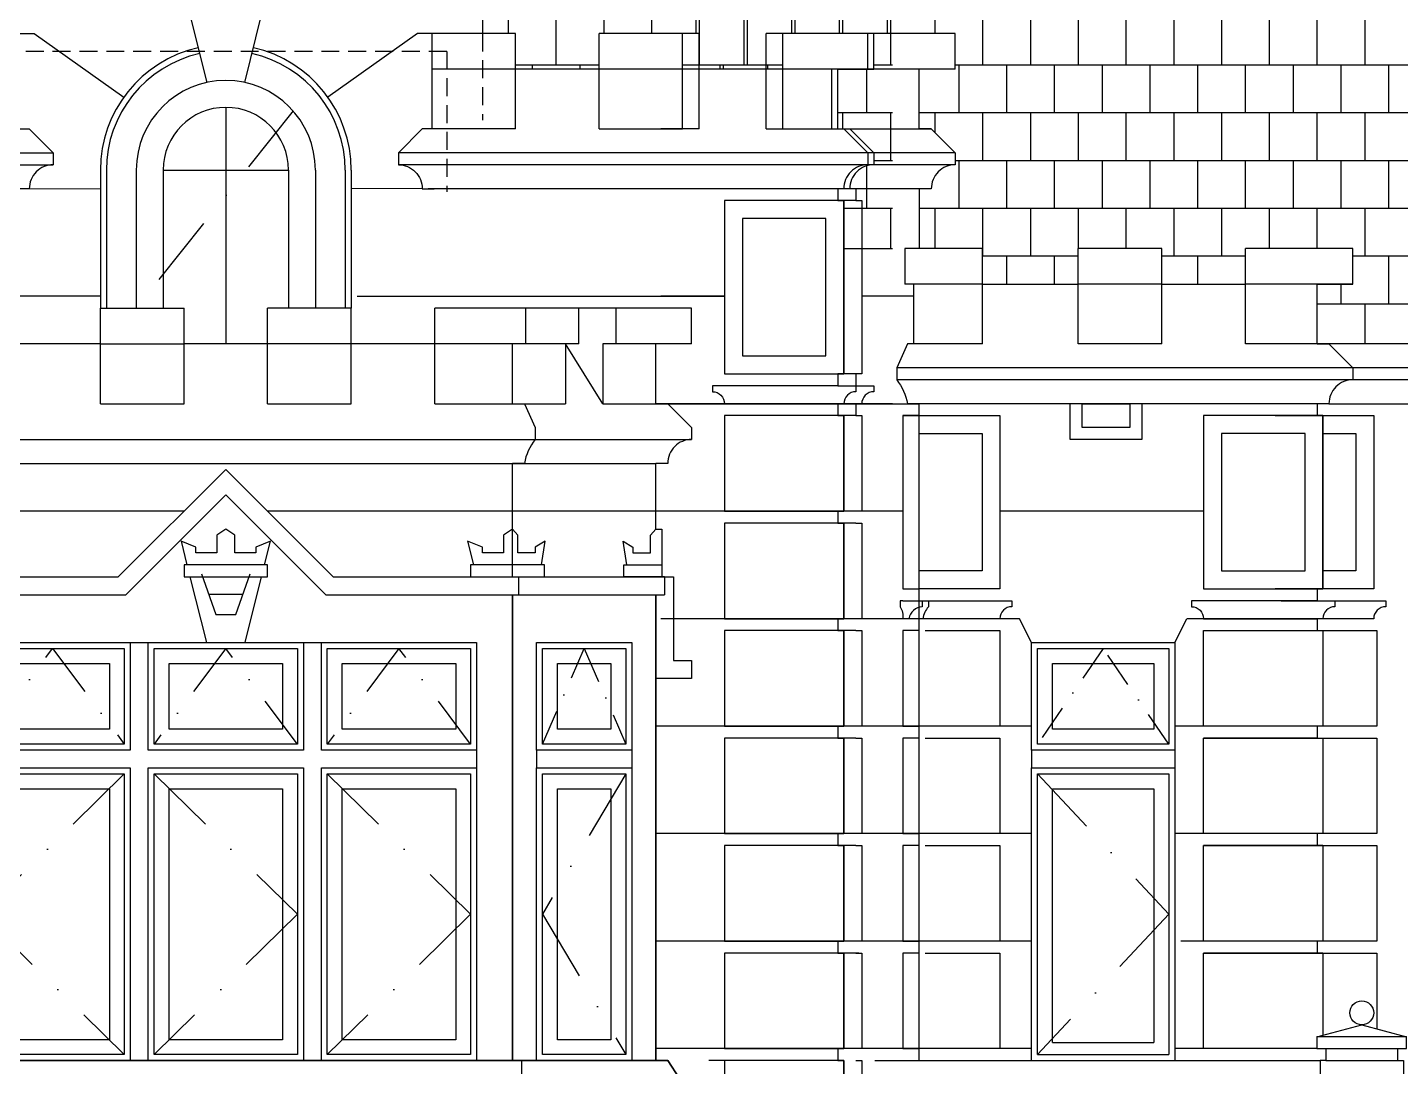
# Model space of a CAD drawing. Extents: x -1876 to 125, y 7132 to 7649.
# Drawn here: x -880.6 to -650.6, y 7299.9 to 7473.9 of the extents above; entities that cross this region are included whole.
import ezdxf

# ---------------------------------------------------------------- set-up
doc = ezdxf.new("R2010")
doc.units = 0
doc.header["$LTSCALE"] = 48
doc.header["$MEASUREMENT"] = 0
doc.linetypes.add('DASHDOT2', pattern=[0.5, 0.25, -0.125, 0, -0.125])
doc.linetypes.add('HIDDEN2', pattern=[0.1875, 0.125, -0.0625])
doc.layers.get('DEFPOINTS').update_dxf_attribs({"linetype": 'CONTINUOUS'})
for name, color, linetype in [('CO1', 1, 'CONTINUOUS'), ('CO2', 2, 'CONTINUOUS'), ('CO253', 253, 'CONTINUOUS'), ('CO4', 4, 'CONTINUOUS')]:
    doc.layers.add(name, color=color, linetype=linetype)

msp = doc.modelspace()

# ---------------------------------------------------------------- hatches: boundary and pattern name
at = {"layer": 'CO253'}
h = msp.add_hatch(dxfattribs=at)
h.set_pattern_fill('AR-B88', color=256, style=0)
h.set_pattern_definition([(0, (0, 1387.609), (0, 8), []), (90, (0, 1387.609), (-4, 8), [8, -8])])
h.paths.add_polyline_path([(-735.71, 7515.84), (-847.34, 7515.84), (-847.34, 7502.78), (-847.33, 7502.77, -0.766541), (-845.34, 7495.31), (-845.34, 7493.27), (-842.84, 7491.45), (-842.84, 7490.46), (-838.78, 7490.46), (-838.78, 7490.45), (-803.83, 7490.45), (-801.83, 7490.45), (-797.83, 7486.45), (-797.83, 7484.45, 0.414214), (-801.83, 7480.45), (-804.34, 7480.45), (-804.34, 7472.87), (-798.84, 7472.87), (-798.84, 7466.87), (-784.84, 7466.87), (-784.84, 7472.87), (-770.84, 7472.87), (-770.84, 7466.87), (-756.84, 7466.87), (-756.84, 7472.87), (-738.84, 7472.87), (-738.84, 7466.87), (-744.84, 7466.87), (-744.84, 7457.87), (-744.84, 7456.87), (-742.84, 7456.87), (-738.84, 7452.87), (-738.84, 7450.87, 0.414214), (-742.84, 7446.87), (-744.84, 7446.87), (-744.84, 7444.87), (-743.84, 7444.87), (-743.84, 7436.87), (-735.71, 7436.87)])
h.paths.add_polyline_path([(-847.34, 7515.84), (-902.53, 7515.84), (-887.63, 7502.44), (-868.99, 7502.44), (-862.99, 7508.44), (-860.99, 7508.44), (-851.34, 7498.79, -0.412172), (-847.35, 7502.77), (-847.34, 7502.78)])
h = msp.add_hatch(dxfattribs=at)
h.set_pattern_fill('AR-B88', color=256, style=0)
h.set_pattern_definition([(0, (-528.555, 1387.609), (0, 8), []), (90, (-528.5552, 1387.609), (-4, 8), [8, -8])])
h.paths.add_polyline_path([(-521.1, 7476.9), (-521.1, 7482.9), (-519.6, 7482.9), (-519.6, 7483.9), (-517.1, 7485.72), (-517.1, 7487.75, -3.732051), (-513.1, 7487.75), (-513.1, 7485.72), (-510.6, 7483.9), (-510.6, 7482.9), (-509.1, 7482.9), (-509.1, 7476.9), (-453.08, 7420.87), (-361.1, 7420.87), (-361.1, 7421.87), (-358.6, 7423.69), (-358.6, 7425.72, -3.732051), (-354.6, 7425.72), (-354.6, 7423.69), (-352.1, 7421.87), (-352.1, 7420.87), (-347.07, 7420.87), (-269.6, 7498.34), (-269.6, 7504.34), (-281.1, 7515.84), (-351.86, 7515.84), (-351.86, 7488.79, -0.414214), (-363.86, 7476.79), (-365.6, 7476.79), (-365.6, 7446.34), (-393.6, 7446.34), (-393.6, 7476.79), (-394.18, 7476.79, -0.414214), (-406.18, 7488.79), (-406.18, 7515.84), (-774.5, 7515.84), (-774.5, 7472.87), (-768.08, 7472.87), (-768.08, 7466.87), (-754.08, 7466.87), (-754.08, 7472.87), (-725.21, 7472.87), (-725.21, 7466.87), (-731.2, 7466.87), (-731.2, 7456.87), (-729.2, 7456.87), (-725.2, 7452.87), (-725.2, 7452.87), (-725.2, 7450.87, 0.414214), (-729.2, 7446.87), (-731.2, 7446.87), (-731.2, 7436.87), (-720.6, 7436.87), (-720.6, 7430.87), (-704.6, 7430.87), (-704.6, 7436.87), (-690.6, 7436.87), (-690.6, 7430.87), (-676.6, 7430.87), (-676.6, 7436.87), (-658.6, 7436.87), (-658.6, 7430.87), (-664.6, 7430.87), (-664.6, 7421.87), (-664.6, 7420.87), (-577.13, 7420.87)])
h.paths.add_polyline_path([(-613.16, 7475.86), (-596.57, 7492.44), (-579.99, 7475.86)], flags=16)
h.paths.add_polyline_path([(-450.22, 7475.86), (-433.63, 7492.44), (-417.05, 7475.86)], flags=16)
h.paths.add_polyline_path([(-393.6, 7515.84), (-406.18, 7515.84), (-406.18, 7488.79, 0.414214), (-394.18, 7476.79), (-393.6, 7476.79)], flags=17)
h.paths.add_polyline_path([(-351.86, 7515.84), (-365.6, 7515.84), (-365.6, 7476.79), (-363.86, 7476.79, 0.414214), (-351.86, 7488.79)], flags=16)

# ---------------------------------------------------------------- linework, layer by layer
at = {"layer": 'CO1'}
for p, q in [((-881.84, 7472.87), (-879.42, 7472.87)), ((-879.42, 7472.87), (-864.44, 7462.19)), ((-815.26, 7472.87), (-830.24, 7462.19)), ((-813.84, 7472.87), (-815.26, 7472.87)), ((-812.84, 7472.87), (-815.26, 7472.87)), ((-812.84, 7466.87), (-812.84, 7456.87)), ((-847.34, 7460.49), (-847.34, 7420.87)), ((-969.49, 7452.87), (-876.25, 7452.87)), ((-738.84, 7452.87), (-818.44, 7452.87)), ((-725.2, 7452.87), (-774.5, 7452.87)), ((-969.49, 7450.87), (-876.25, 7450.87)), ((-738.84, 7450.87), (-818.44, 7450.87)), ((-725.2, 7450.87), (-774.5, 7450.87)), ((-867.34, 7449.99), (-867.34, 7426.87)), ((-857.84, 7449.99), (-836.84, 7449.99)), ((-857.84, 7449.99), (-857.84, 7426.87)), ((-836.84, 7449.99), (-836.84, 7426.87)), ((-827.34, 7449.99), (-827.34, 7426.87)), ((-880.25, 7446.88), (-868.34, 7446.87)), ((-814.44, 7446.88), (-826.34, 7446.87)), ((-868.34, 7428.87), (-930.84, 7428.87)), ((-825.34, 7428.87), (-763.84, 7428.87)), ((-763.84, 7428.87), (-774.5, 7428.87)), ((-732.2, 7428.87), (-740.84, 7428.87)), ((-735.71, 7428.87), (-740.84, 7428.87)), ((-575.47, 7416.87), (-734.99, 7416.87)), ((-574.65, 7414.87), (-734.99, 7414.87)), ((-763.84, 7410.87), (-775.34, 7410.87)), ((-774.5, 7410.87), (-733.2, 7410.87)), ((-735.71, 7410.87), (-740.84, 7410.87)), ((-854.34, 7392.87), (-919.34, 7392.87)), ((-735.71, 7392.87), (-840.34, 7392.87)), ((-733.96, 7392.87), (-774.5, 7392.87)), ((-683.6, 7392.87), (-717.7, 7392.87)), ((-712.4, 7392.87), (-717.7, 7392.87)), ((-714.4, 7374.87), (-774.5, 7374.87)), ((-735.71, 7374.87), (-772.34, 7374.87)), ((-712.4, 7370.87), (-714.4, 7374.87)), ((-712.4, 7370.87), (-714.4, 7374.87)), ((-688.4, 7370.87), (-686.4, 7374.87)), ((-688.4, 7370.87), (-686.4, 7374.87)), ((-664.6, 7374.87), (-686.4, 7374.87)), ((-735.71, 7356.87), (-775.34, 7356.87)), ((-712.4, 7356.87), (-774.5, 7356.87)), ((-664.6, 7356.87), (-688.4, 7356.87)), ((-664.6, 7354.87), (-683.6, 7354.87)), ((-712.4, 7338.87), (-775.34, 7338.87)), ((-735.71, 7338.87), (-775.34, 7338.87)), ((-663.6, 7338.87), (-688.4, 7338.87)), ((-663.6, 7336.87), (-683.6, 7336.87)), ((-712.4, 7320.87), (-775.34, 7320.87)), ((-735.71, 7320.87), (-775.34, 7320.87)), ((-663.6, 7320.87), (-687.4, 7320.87)), ((-663.6, 7318.87), (-683.6, 7318.87)), ((-712.4, 7302.87), (-775.34, 7302.87)), ((-735.71, 7302.87), (-775.34, 7302.87)), ((-745.8, 7302.87), (-768.5, 7302.87)), ((-745.8, 7302.87), (-768.5, 7302.87)), ((-745.8, 7300.87), (-766.44, 7300.87)), ((-711.4, 7301.87), (-689.4, 7301.87)), ((-664.6, 7302.87), (-688.4, 7302.87))]:
    msp.add_line(p, q, dxfattribs=at)
for points in [[(-746.84, 7441.87), (-760.84, 7441.87), (-760.84, 7418.87), (-746.84, 7418.87)], [(-746.84, 7441.87), (-760.84, 7441.87), (-760.84, 7418.87), (-746.84, 7418.87)], [(-666.6, 7405.87), (-680.6, 7405.87), (-680.6, 7382.87), (-666.6, 7382.87)], [(-888.34, 7369.87), (-864.34, 7369.87), (-864.34, 7353.87), (-888.34, 7353.87)], [(-859.34, 7369.87), (-835.34, 7369.87), (-835.34, 7353.87), (-859.34, 7353.87)], [(-830.34, 7369.87), (-806.34, 7369.87), (-806.34, 7353.87), (-830.34, 7353.87)], [(-794.32, 7369.87), (-780.34, 7369.87), (-780.34, 7353.87), (-794.32, 7353.87)], [(-711.4, 7369.87), (-689.4, 7369.87), (-689.4, 7353.87), (-711.4, 7353.87)]]:
    msp.add_lwpolyline(points, close=True, dxfattribs=at)
for points in [[(-731.2, 7405.87), (-720.7, 7405.87), (-720.7, 7382.87), (-731.2, 7382.87)], [(-663.6, 7405.87), (-658.1, 7405.87), (-658.1, 7382.87), (-663.6, 7382.87)], [(-888.34, 7301.87), (-888.34, 7348.87), (-864.34, 7348.87), (-864.34, 7301.87)], [(-859.34, 7301.87), (-859.34, 7348.87), (-835.34, 7348.87), (-835.34, 7301.87)], [(-830.34, 7301.87), (-830.34, 7348.87), (-806.34, 7348.87), (-806.34, 7301.87)], [(-794.32, 7301.87), (-794.32, 7348.87), (-780.34, 7348.87), (-780.34, 7301.87)], [(-711.4, 7301.87), (-711.4, 7348.87), (-689.4, 7348.87), (-689.4, 7301.87)], [(-864.34, 7301.87), (-864.34, 7301.87), (-888.34, 7301.87)], [(-835.34, 7301.87), (-835.34, 7301.87), (-859.34, 7301.87)], [(-806.34, 7301.87), (-806.34, 7301.87), (-830.34, 7301.87)], [(-780.34, 7301.87), (-780.34, 7301.87), (-794.32, 7301.87)]]:
    msp.add_lwpolyline(points, dxfattribs=at)
for radius, start, end in [(20, 102.6465, 180), (20, 0, 77.3535), (10.5, 0, 180)]:
    msp.add_arc((-847.34, 7449.99), radius, start, end, dxfattribs=at)
at = {"layer": 'CO2'}
for p, q in [((-798.84, 7472.87), (-812.84, 7472.87)), ((-770.84, 7472.87), (-784.84, 7472.87)), ((-798.84, 7466.87), (-812.84, 7466.87)), ((-798.84, 7466.87), (-812.84, 7466.87)), ((-770.84, 7466.87), (-784.84, 7466.87)), ((-770.84, 7466.87), (-784.84, 7466.87)), ((-738.84, 7466.87), (-756.84, 7466.87)), ((-745.84, 7457.87), (-745.84, 7466.87)), ((-745.84, 7456.87), (-745.84, 7462.87)), ((-798.84, 7456.87), (-812.84, 7456.87)), ((-784.84, 7456.87), (-770.84, 7456.87)), ((-756.84, 7456.87), (-744.84, 7456.87)), ((-868.34, 7449.99), (-868.34, 7426.87)), ((-862.34, 7449.99), (-862.34, 7426.87)), ((-832.34, 7449.99), (-832.34, 7426.87)), ((-826.34, 7449.99), (-826.34, 7426.87)), ((-742.84, 7446.87), (-813.44, 7446.87)), ((-729.2, 7446.87), (-774.5, 7446.87)), ((-744.84, 7446.87), (-744.84, 7444.87)), ((-741.84, 7446.87), (-741.84, 7444.87)), ((-731.2, 7446.87), (-731.2, 7436.87)), ((-741.84, 7444.87), (-743.84, 7444.87)), ((-720.6, 7436.87), (-733.6, 7436.87)), ((-690.6, 7436.87), (-704.6, 7436.87)), ((-720.6, 7430.87), (-733.6, 7430.87)), ((-720.6, 7430.87), (-733.6, 7430.87)), ((-732.2, 7430.87), (-732.2, 7420.87)), ((-690.6, 7430.87), (-704.6, 7430.87)), ((-690.6, 7430.87), (-704.6, 7430.87)), ((-658.6, 7430.87), (-676.6, 7430.87)), ((-797.11, 7420.87), (-797.11, 7426.87)), ((-781.96, 7420.87), (-781.96, 7426.87)), ((-799.34, 7410.87), (-799.34, 7420.87)), ((-784.19, 7410.87), (-790.46, 7420.87)), ((-784.19, 7420.87), (-784.19, 7410.87)), ((-741.84, 7415.87), (-743.84, 7415.87)), ((-741.84, 7415.87), (-741.84, 7413.87)), ((-868.34, 7410.87), (-854.34, 7410.87)), ((-840.34, 7410.87), (-826.34, 7410.87)), ((-812.34, 7410.87), (-790.46, 7410.87)), ((-784.19, 7410.87), (-773.34, 7410.87)), ((-740.84, 7410.87), (-763.84, 7410.87)), ((-741.84, 7410.87), (-743.84, 7410.87)), ((-741.84, 7410.87), (-743.84, 7410.87)), ((-741.84, 7408.87), (-743.84, 7408.87)), ((-741.84, 7410.87), (-741.84, 7408.87)), ((-741.84, 7410.87), (-741.84, 7408.87)), ((-664.6, 7410.87), (-733.2, 7410.87)), ((-731.2, 7300.87), (-731.2, 7410.87)), ((-662.6, 7410.87), (-572.99, 7410.87)), ((-925.34, 7404.87), (-769.34, 7404.87)), ((-919.34, 7400.87), (-775.34, 7400.87)), ((-865.34, 7381.87), (-847.34, 7399.87)), ((-829.34, 7381.87), (-847.34, 7399.87)), ((-799.34, 7381.87), (-799.34, 7400.87)), ((-864.1, 7378.87), (-847.34, 7395.63)), ((-830.58, 7378.87), (-847.34, 7395.63)), ((-741.84, 7392.87), (-744.84, 7392.87)), ((-741.84, 7390.87), (-744.34, 7390.87)), ((-851.4, 7382.36), (-849.03, 7375.54)), ((-845.65, 7375.54), (-843.28, 7382.36)), ((-798.34, 7381.87), (-798.34, 7378.87)), ((-849.03, 7375.54), (-845.65, 7375.54)), ((-741.84, 7374.87), (-744.84, 7374.87)), ((-741.84, 7372.87), (-743.84, 7372.87)), ((-863.34, 7370.87), (-860.34, 7370.87)), ((-849.84, 7370.87), (-845.84, 7370.87)), ((-834.34, 7370.87), (-831.34, 7370.87)), ((-741.84, 7356.87), (-744.84, 7356.87)), ((-741.84, 7354.87), (-744.34, 7354.87)), ((-805.34, 7352.87), (-805.34, 7349.87)), ((-795.32, 7352.87), (-795.32, 7349.87)), ((-779.34, 7352.87), (-779.34, 7349.87)), ((-712.4, 7352.87), (-712.4, 7349.87)), ((-688.4, 7352.87), (-688.4, 7349.87)), ((-741.84, 7338.87), (-744.84, 7338.87)), ((-741.84, 7336.87), (-743.84, 7336.87)), ((-741.84, 7320.87), (-744.84, 7320.87)), ((-741.34, 7318.87), (-743.84, 7318.87)), ((-708.9, 7303.87), (-691.9, 7303.87)), ((-921.34, 7300.87), (-773.34, 7300.87)), ((-863.34, 7300.87), (-889.34, 7300.87)), ((-834.34, 7300.87), (-860.34, 7300.87)), ((-805.34, 7300.87), (-831.34, 7300.87)), ((-797.84, 7300.87), (-797.84, 7294.87)), ((-779.34, 7300.87), (-795.32, 7300.87)), ((-741.84, 7302.87), (-743.84, 7302.87)), ((-663.1, 7300.87), (-651.12, 7300.87))]:
    msp.add_line(p, q, dxfattribs=at)
for points in [[(-853.34, 7475.99), (-850.51, 7464.66)], [(-844.18, 7464.66), (-841.34, 7475.99)], [(-741.84, 7444.87), (-740.84, 7444.87), (-740.84, 7415.87), (-741.84, 7415.87)], [(-741.84, 7408.87), (-740.84, 7408.87), (-740.84, 7392.87), (-741.84, 7392.87)], [(-731.2, 7408.87), (-733.96, 7408.87), (-733.96, 7379.87), (-731.2, 7379.87)], [(-733.96, 7408.87), (-717.7, 7408.87), (-717.7, 7379.87), (-731.2, 7379.87)], [(-693.95, 7410.87), (-693.95, 7404.87), (-705.95, 7404.87), (-705.95, 7410.87)], [(-671.6, 7408.87), (-655.1, 7408.87), (-655.1, 7379.87), (-671.6, 7379.87)], [(-741.84, 7390.87), (-740.84, 7390.87), (-740.84, 7374.87), (-741.84, 7374.87)], [(-840.84, 7383.87), (-839.84, 7387.87), (-842.34, 7386.87), (-842.34, 7385.87), (-845.84, 7385.87), (-845.84, 7388.87), (-847.34, 7389.87), (-848.84, 7388.87), (-848.84, 7385.87), (-852.34, 7385.87), (-852.34, 7386.87), (-854.84, 7387.87), (-853.84, 7383.87)], [(-794.48, 7383.87), (-793.88, 7387.87), (-795.53, 7386.87), (-795.53, 7385.87), (-798.44, 7385.87), (-798.44, 7388.87), (-799.34, 7389.87), (-800.84, 7388.87), (-800.84, 7385.87), (-804.34, 7385.87), (-804.34, 7386.87), (-806.84, 7387.87), (-805.84, 7383.87)], [(-780.2, 7383.87), (-780.8, 7387.87), (-779.15, 7386.87), (-779.15, 7385.87), (-776.24, 7385.87), (-776.24, 7388.87), (-775.34, 7389.87)], [(-775.34, 7381.87), (-780.7, 7381.87), (-780.7, 7383.87), (-774.34, 7383.87)], [(-919.34, 7364.87), (-925.34, 7364.87), (-925.34, 7367.87), (-922.34, 7367.87), (-922.34, 7381.87), (-865.34, 7381.87)], [(-853.34, 7381.87), (-850.59, 7370.87)], [(-844.09, 7370.87), (-841.34, 7381.87)], [(-829.34, 7381.87), (-772.34, 7381.87), (-772.34, 7367.87), (-769.34, 7367.87), (-769.34, 7364.87), (-775.34, 7364.87)], [(-895.34, 7300.87), (-895.34, 7378.87), (-864.1, 7378.87)], [(-830.58, 7378.87), (-799.34, 7378.87), (-799.34, 7300.87)], [(-799.34, 7300.87), (-799.34, 7378.87), (-775.34, 7378.87), (-775.34, 7300.87)], [(-741.84, 7372.87), (-740.84, 7372.87), (-740.84, 7356.87), (-741.84, 7356.87)], [(-731.2, 7372.87), (-733.96, 7372.87), (-733.96, 7356.87), (-731.2, 7356.87)], [(-730.2, 7372.87), (-717.7, 7372.87), (-717.7, 7356.87), (-730.2, 7356.87)], [(-663.6, 7372.87), (-654.6, 7372.87), (-654.6, 7356.87), (-663.6, 7356.87)], [(-741.84, 7354.87), (-740.84, 7354.87), (-740.84, 7338.87), (-741.84, 7338.87)], [(-731.2, 7354.87), (-733.96, 7354.87), (-733.96, 7338.87), (-731.2, 7338.87)], [(-730.2, 7354.87), (-717.7, 7354.87), (-717.7, 7338.87), (-730.2, 7338.87)], [(-663.6, 7354.87), (-654.6, 7354.87), (-654.6, 7338.87), (-663.6, 7338.87)], [(-889.34, 7300.87), (-889.34, 7349.87), (-863.34, 7349.87), (-863.34, 7300.87)], [(-860.34, 7300.87), (-860.34, 7349.87), (-834.34, 7349.87), (-834.34, 7300.87)], [(-831.34, 7300.87), (-831.34, 7349.87), (-805.34, 7349.87), (-805.34, 7300.87)], [(-795.32, 7300.87), (-795.32, 7349.87), (-779.34, 7349.87), (-779.34, 7300.87)], [(-712.4, 7300.87), (-712.4, 7349.87), (-688.4, 7349.87), (-688.4, 7300.87)], [(-885.84, 7304.37), (-885.84, 7346.37), (-866.84, 7346.37), (-866.84, 7304.37)], [(-856.84, 7304.37), (-856.84, 7346.37), (-837.84, 7346.37), (-837.84, 7304.37)], [(-827.84, 7304.37), (-827.84, 7346.37), (-808.84, 7346.37), (-808.84, 7304.37)], [(-791.82, 7304.37), (-791.82, 7346.37), (-782.84, 7346.37), (-782.84, 7304.37)], [(-708.9, 7303.87), (-708.9, 7346.37), (-691.9, 7346.37), (-691.9, 7303.87)], [(-741.84, 7336.87), (-740.84, 7336.87), (-740.84, 7320.87), (-741.84, 7320.87)], [(-731.2, 7336.87), (-733.96, 7336.87), (-733.96, 7320.87), (-731.2, 7320.87)], [(-730.2, 7336.87), (-717.7, 7336.87), (-717.7, 7320.87), (-730.2, 7320.87)], [(-663.6, 7336.87), (-654.6, 7336.87), (-654.6, 7320.87), (-663.6, 7320.87)], [(-741.84, 7318.87), (-740.84, 7318.87), (-740.84, 7302.87), (-741.84, 7302.87)], [(-731.2, 7318.87), (-733.96, 7318.87), (-733.96, 7302.87), (-731.2, 7302.87)], [(-730.2, 7318.87), (-717.7, 7318.87), (-717.7, 7302.87), (-730.2, 7302.87)], [(-664.6, 7302.87), (-683.6, 7302.87), (-683.6, 7318.87), (-663.6, 7318.87), (-663.6, 7305.14)], [(-663.6, 7318.87), (-654.6, 7318.87), (-654.6, 7306.2)], [(-874.35, 7304.37), (-874.35, 7304.37), (-885.84, 7304.37)], [(-866.84, 7304.37), (-866.84, 7304.37), (-885.84, 7304.37)], [(-837.84, 7304.37), (-837.84, 7304.37), (-856.84, 7304.37)], [(-845.35, 7304.37), (-845.35, 7304.37), (-856.84, 7304.37)], [(-816.35, 7304.37), (-816.35, 7304.37), (-827.84, 7304.37)], [(-808.84, 7304.37), (-808.84, 7304.37), (-827.84, 7304.37)], [(-785.34, 7304.37), (-785.34, 7304.37), (-791.82, 7304.37)], [(-782.84, 7304.37), (-782.84, 7304.37), (-791.82, 7304.37)], [(-917.34, 7300.87), (-921.34, 7300.87), (-923.34, 7297.87), (-923.34, 7294.87), (-771.34, 7294.87), (-771.34, 7297.87), (-773.34, 7300.87), (-921.34, 7300.87)], [(-741.84, 7300.87), (-740.84, 7300.87), (-740.84, 7284.87), (-741.84, 7284.87)]]:
    msp.add_lwpolyline(points, dxfattribs=at)
for points in [[(-881.84, 7456.87), (-880.25, 7456.87), (-876.25, 7452.87), (-876.25, 7450.87, 0.414214), (-880.25, 7446.87), (-882.25, 7446.87)], [(-812.44, 7456.87), (-814.44, 7456.87), (-818.44, 7452.87), (-818.44, 7450.87, -0.414214), (-814.44, 7446.87), (-812.44, 7446.87)], [(-745.84, 7456.87), (-743.84, 7456.87), (-739.84, 7452.87), (-739.84, 7450.87, 0.414214), (-743.84, 7446.87), (-745.84, 7446.87)], [(-731.2, 7420.87), (-733.2, 7420.87), (-734.99, 7416.87), (-734.99, 7414.87, -0.122543), (-733.2, 7410.87), (-731.2, 7410.87)], [(-744.84, 7413.87), (-765.84, 7413.87), (-765.84, 7412.87, -0.414214), (-763.84, 7410.87), (-744.84, 7410.87)], [(-744.84, 7413.87), (-765.84, 7413.87), (-765.84, 7412.87, -0.414214), (-763.84, 7410.87), (-744.84, 7410.87)], [(-741.84, 7413.87), (-738.84, 7413.87), (-738.84, 7412.87, 0.414214), (-740.84, 7410.87), (-741.84, 7410.87)], [(-799.34, 7410.87), (-797.34, 7410.87), (-795.54, 7406.87), (-795.54, 7404.87, 0.122543), (-797.34, 7400.87), (-799.34, 7400.87)], [(-733.96, 7377.87), (-734.4, 7377.87), (-734.4, 7376.87, -0.154221), (-733.96, 7374.87), (-733.96, 7374.87)], [(-733.96, 7377.87), (-730.7, 7377.87), (-730.7, 7376.87, 0.343263), (-732.96, 7374.87), (-733.96, 7374.87)], [(-730.7, 7377.87), (-715.7, 7377.87), (-715.7, 7376.87, 0.414214), (-717.7, 7374.87), (-732.96, 7374.87)], [(-730.64, 7377.87), (-729.68, 7377.87), (-729.68, 7376.87, 0.142359), (-730.64, 7374.87), (-730.64, 7374.87)], [(-664.6, 7377.87), (-685.6, 7377.87), (-685.6, 7376.87, -0.414214), (-683.6, 7374.87), (-664.6, 7374.87)], [(-670.6, 7377.87), (-653.1, 7377.87), (-653.1, 7376.87, 0.414214), (-655.1, 7374.87), (-670.6, 7374.87)]]:
    msp.add_lwpolyline(points, format="xyb", dxfattribs=at)
for points in [[(-743.84, 7444.87), (-763.84, 7444.87), (-763.84, 7415.87), (-743.84, 7415.87)], [(-743.84, 7444.87), (-763.84, 7444.87), (-763.84, 7415.87), (-743.84, 7415.87)], [(-743.84, 7408.87), (-763.84, 7408.87), (-763.84, 7392.87), (-743.84, 7392.87)], [(-743.84, 7408.87), (-763.84, 7408.87), (-763.84, 7392.87), (-743.84, 7392.87)], [(-703.95, 7410.87), (-695.95, 7410.87), (-695.95, 7406.87), (-703.95, 7406.87)], [(-663.6, 7408.87), (-683.6, 7408.87), (-683.6, 7379.87), (-663.6, 7379.87)], [(-743.84, 7390.87), (-763.84, 7390.87), (-763.84, 7374.87), (-743.84, 7374.87)], [(-743.84, 7390.87), (-763.84, 7390.87), (-763.84, 7374.87), (-743.84, 7374.87)], [(-854.34, 7381.87), (-840.34, 7381.87), (-840.34, 7383.87), (-854.34, 7383.87)], [(-806.34, 7381.87), (-793.98, 7381.87), (-793.98, 7383.87), (-806.34, 7383.87)], [(-743.84, 7372.87), (-763.84, 7372.87), (-763.84, 7356.87), (-743.84, 7356.87)], [(-743.84, 7372.87), (-763.84, 7372.87), (-763.84, 7356.87), (-743.84, 7356.87)], [(-683.6, 7372.87), (-663.6, 7372.87), (-663.6, 7356.87), (-683.6, 7356.87)], [(-889.34, 7370.87), (-863.34, 7370.87), (-863.34, 7352.87), (-889.34, 7352.87)], [(-860.34, 7370.87), (-834.34, 7370.87), (-834.34, 7352.87), (-860.34, 7352.87)], [(-831.34, 7370.87), (-805.34, 7370.87), (-805.34, 7352.87), (-831.34, 7352.87)], [(-795.32, 7370.87), (-779.34, 7370.87), (-779.34, 7352.87), (-795.32, 7352.87)], [(-712.4, 7370.87), (-688.4, 7370.87), (-688.4, 7352.87), (-712.4, 7352.87)], [(-885.84, 7367.37), (-866.84, 7367.37), (-866.84, 7356.37), (-885.84, 7356.37)], [(-856.84, 7367.37), (-837.84, 7367.37), (-837.84, 7356.37), (-856.84, 7356.37)], [(-827.84, 7367.37), (-808.84, 7367.37), (-808.84, 7356.37), (-827.84, 7356.37)], [(-791.82, 7367.37), (-782.84, 7367.37), (-782.84, 7356.37), (-791.82, 7356.37)], [(-708.9, 7367.37), (-691.9, 7367.37), (-691.9, 7356.37), (-708.9, 7356.37)], [(-743.84, 7354.87), (-763.84, 7354.87), (-763.84, 7338.87), (-743.84, 7338.87)], [(-743.84, 7354.87), (-763.84, 7354.87), (-763.84, 7338.87), (-743.84, 7338.87)], [(-683.6, 7354.87), (-663.6, 7354.87), (-663.6, 7338.87), (-683.6, 7338.87)], [(-743.84, 7336.87), (-763.84, 7336.87), (-763.84, 7320.87), (-743.84, 7320.87)], [(-743.84, 7336.87), (-763.84, 7336.87), (-763.84, 7320.87), (-743.84, 7320.87)], [(-683.6, 7336.87), (-663.6, 7336.87), (-663.6, 7320.87), (-683.6, 7320.87)], [(-743.84, 7318.87), (-763.84, 7318.87), (-763.84, 7302.87), (-743.84, 7302.87)], [(-743.84, 7318.87), (-763.84, 7318.87), (-763.84, 7302.87), (-743.84, 7302.87)], [(-743.84, 7300.87), (-763.84, 7300.87), (-763.84, 7284.87), (-743.84, 7284.87)], [(-743.84, 7300.87), (-763.84, 7300.87), (-763.84, 7284.87), (-743.84, 7284.87)]]:
    msp.add_lwpolyline(points, close=True, dxfattribs=at)
for radius, start, end in [(21, 102.7127, 180), (21, 0, 77.2873), (15, 0, 180)]:
    msp.add_arc((-847.34, 7449.99), radius, start, end, dxfattribs=at)
at = {"layer": 'CO253'}
msp.add_line((-850.22, 7378.95), (-844.47, 7378.95), dxfattribs=at)
at = {"layer": 'CO253', "linetype": 'DASHDOT2'}
for points in [[(-836.08, 7459.9), (-862.34, 7426.87)], [(-864.34, 7348.87), (-888.34, 7325.37), (-864.34, 7301.87)], [(-859.34, 7348.87), (-835.34, 7325.37), (-859.34, 7301.87)], [(-830.34, 7348.87), (-806.34, 7325.37), (-830.34, 7301.87)], [(-780.34, 7348.87), (-794.32, 7325.37), (-780.34, 7301.87)], [(-711.4, 7348.87), (-689.4, 7325.37), (-711.4, 7301.87)]]:
    msp.add_lwpolyline(points, dxfattribs=at)
at = {"layer": 'CO253', "linetype": 'DASHDOT2', "ltscale": 0.75}
for points in [[(-888.34, 7353.87), (-876.34, 7369.87), (-864.34, 7353.87)], [(-835.34, 7353.87), (-847.34, 7369.87), (-859.34, 7353.87)], [(-806.34, 7353.87), (-818.34, 7369.87), (-830.34, 7353.87)]]:
    msp.add_lwpolyline(points, dxfattribs=at)
at = {"layer": 'CO253', "linetype": 'DASHDOT2', "ltscale": 0.5}
for points in [[(-794.32, 7353.87), (-787.33, 7369.87), (-780.34, 7353.87)], [(-689.4, 7353.87), (-700.4, 7369.87), (-711.4, 7353.87)]]:
    msp.add_lwpolyline(points, dxfattribs=at)
at = {"layer": 'CO4'}
for p, q in [((-804.34, 7480.45), (-804.34, 7472.87)), ((-798.84, 7472.87), (-812.84, 7472.87)), ((-812.84, 7472.87), (-812.84, 7466.87)), ((-798.84, 7456.87), (-798.84, 7472.87)), ((-784.84, 7456.87), (-784.84, 7472.87)), ((-770.84, 7472.87), (-784.84, 7472.87)), ((-768.08, 7472.87), (-774.5, 7472.87)), ((-770.84, 7456.87), (-770.84, 7472.87)), ((-768.08, 7456.87), (-768.08, 7472.87)), ((-738.84, 7472.87), (-756.84, 7472.87)), ((-756.84, 7456.87), (-756.84, 7472.87)), ((-754.08, 7456.87), (-754.08, 7472.87)), ((-725.21, 7472.87), (-754.08, 7472.87)), ((-739.84, 7466.87), (-739.84, 7472.87)), ((-738.84, 7466.87), (-738.84, 7472.87)), ((-725.21, 7466.87), (-725.21, 7472.87)), ((-784.84, 7466.87), (-798.84, 7466.87)), ((-756.84, 7466.87), (-770.84, 7466.87)), ((-754.08, 7466.87), (-768.08, 7466.87)), ((-725.21, 7466.87), (-754.08, 7466.87)), ((-744.84, 7456.87), (-744.84, 7466.87)), ((-744.84, 7457.87), (-744.84, 7466.87)), ((-744.84, 7466.87), (-738.84, 7466.87)), ((-731.2, 7456.87), (-731.2, 7466.87)), ((-744.84, 7457.87), (-744.84, 7461.87)), ((-768.08, 7456.87), (-774.5, 7456.87)), ((-754.08, 7456.87), (-731.2, 7456.87)), ((-729.2, 7456.87), (-731.2, 7456.87)), ((-744.84, 7446.87), (-744.84, 7444.87)), ((-743.84, 7436.87), (-735.71, 7436.87)), ((-720.6, 7436.87), (-733.6, 7436.87)), ((-733.6, 7436.87), (-733.6, 7430.87)), ((-720.6, 7420.87), (-720.6, 7436.87)), ((-704.6, 7420.87), (-704.6, 7436.87)), ((-690.6, 7436.87), (-704.6, 7436.87)), ((-690.6, 7420.87), (-690.6, 7436.87)), ((-658.6, 7436.87), (-676.6, 7436.87)), ((-676.6, 7420.87), (-676.6, 7436.87)), ((-658.6, 7430.87), (-658.6, 7436.87)), ((-720.6, 7430.87), (-704.6, 7430.87)), ((-690.6, 7430.87), (-676.6, 7430.87)), ((-664.6, 7420.87), (-664.6, 7430.87)), ((-664.6, 7421.87), (-664.6, 7430.87)), ((-664.6, 7430.87), (-658.6, 7430.87)), ((-664.6, 7421.87), (-664.6, 7427.87)), ((-868.34, 7410.87), (-868.34, 7426.87)), ((-868.34, 7426.87), (-854.34, 7426.87)), ((-854.34, 7410.87), (-854.34, 7426.87)), ((-840.34, 7410.87), (-840.34, 7426.87)), ((-826.34, 7426.87), (-840.34, 7426.87)), ((-826.34, 7410.87), (-826.34, 7426.87)), ((-769.34, 7426.87), (-812.34, 7426.87)), ((-812.34, 7410.87), (-812.34, 7426.87)), ((-788.23, 7420.87), (-788.23, 7426.87)), ((-769.34, 7420.87), (-769.34, 7426.87)), ((-868.34, 7420.87), (-882.34, 7420.87)), ((-868.34, 7420.87), (-854.34, 7420.87)), ((-840.34, 7420.87), (-854.34, 7420.87)), ((-826.34, 7420.87), (-840.34, 7420.87)), ((-812.34, 7420.87), (-826.34, 7420.87)), ((-788.23, 7420.87), (-812.34, 7420.87)), ((-790.46, 7420.87), (-790.46, 7410.87)), ((-769.34, 7420.87), (-784.19, 7420.87)), ((-775.34, 7410.87), (-775.34, 7420.87)), ((-720.6, 7420.87), (-732.2, 7420.87)), ((-690.6, 7420.87), (-704.6, 7420.87)), ((-577.13, 7420.87), (-676.6, 7420.87)), ((-744.84, 7415.87), (-744.84, 7413.87)), ((-744.84, 7415.87), (-744.84, 7413.87)), ((-775.34, 7410.87), (-769.34, 7410.87)), ((-744.84, 7410.87), (-744.84, 7408.87)), ((-744.84, 7410.87), (-744.84, 7408.87)), ((-744.84, 7410.87), (-744.84, 7408.87)), ((-664.6, 7410.87), (-664.6, 7408.87)), ((-775.34, 7389.87), (-775.34, 7400.87)), ((-744.84, 7392.87), (-744.84, 7390.87)), ((-744.84, 7392.87), (-744.84, 7390.87)), ((-775.34, 7389.87), (-774.34, 7389.87)), ((-774.34, 7389.87), (-774.34, 7381.87)), ((-773.9, 7381.87), (-775.34, 7381.87)), ((-773.9, 7381.87), (-774.34, 7381.87)), ((-773.9, 7381.87), (-773.9, 7378.87)), ((-664.6, 7379.87), (-664.6, 7377.87)), ((-775.34, 7300.87), (-775.34, 7378.87)), ((-775.34, 7378.87), (-773.9, 7378.87)), ((-744.84, 7374.87), (-744.84, 7372.87)), ((-744.84, 7374.87), (-744.84, 7372.87)), ((-664.6, 7374.87), (-664.6, 7372.87)), ((-664.6, 7374.87), (-664.6, 7372.87)), ((-744.84, 7356.87), (-744.84, 7354.87)), ((-744.84, 7356.87), (-744.84, 7354.87)), ((-664.6, 7356.87), (-664.6, 7354.87)), ((-744.84, 7338.87), (-744.84, 7336.87)), ((-744.84, 7338.87), (-744.84, 7336.87)), ((-664.6, 7338.87), (-664.6, 7336.87)), ((-744.84, 7320.87), (-744.84, 7318.87)), ((-744.84, 7320.87), (-744.84, 7318.87)), ((-664.6, 7320.87), (-664.6, 7318.87)), ((-773.34, 7300.87), (-775.34, 7300.87)), ((-744.84, 7302.87), (-744.84, 7300.87)), ((-744.84, 7302.87), (-744.84, 7300.87)), ((-738.64, 7300.87), (-664.1, 7300.87)), ((-663.11, 7302.87), (-663.11, 7300.87)), ((-651.11, 7302.87), (-651.11, 7300.87))]:
    msp.add_line(p, q, dxfattribs=at)
for points in [[(-744.84, 7456.87), (-742.84, 7456.87), (-738.84, 7452.87), (-738.84, 7450.87, 0.414214), (-742.84, 7446.87), (-744.84, 7446.87)], [(-731.2, 7456.87), (-729.2, 7456.87), (-725.2, 7452.87), (-725.2, 7450.87, 0.414214), (-729.2, 7446.87), (-731.2, 7446.87)], [(-664.6, 7420.87), (-662.6, 7420.87), (-658.6, 7416.87), (-658.6, 7414.87, 0.414214), (-662.6, 7410.87), (-664.6, 7410.87)], [(-744.84, 7413.87), (-741.84, 7413.87), (-741.84, 7412.87, 0.414214), (-743.84, 7410.87), (-744.84, 7410.87)], [(-744.84, 7413.87), (-741.84, 7413.87), (-741.84, 7412.87, 0.414214), (-743.84, 7410.87), (-744.84, 7410.87)], [(-775.34, 7410.87), (-773.34, 7410.87), (-769.34, 7406.87), (-769.34, 7404.87, 0.414214), (-773.34, 7400.87), (-775.34, 7400.87)], [(-664.6, 7377.87), (-661.6, 7377.87), (-661.6, 7376.87, 0.414214), (-663.6, 7374.87), (-664.6, 7374.87)]]:
    msp.add_lwpolyline(points, format="xyb", dxfattribs=at)
for points in [[(-744.84, 7444.87), (-743.84, 7444.87), (-743.84, 7415.87), (-744.84, 7415.87)], [(-744.84, 7444.87), (-743.84, 7444.87), (-743.84, 7415.87), (-744.84, 7415.87)], [(-744.84, 7408.87), (-743.84, 7408.87), (-743.84, 7392.87), (-744.84, 7392.87)], [(-744.84, 7408.87), (-743.84, 7408.87), (-743.84, 7392.87), (-744.84, 7392.87)], [(-664.6, 7408.87), (-663.6, 7408.87), (-663.6, 7379.87), (-664.6, 7379.87)], [(-744.84, 7390.87), (-743.84, 7390.87), (-743.84, 7374.87), (-744.84, 7374.87)], [(-744.84, 7390.87), (-743.84, 7390.87), (-743.84, 7374.87), (-744.84, 7374.87)], [(-744.84, 7372.87), (-743.84, 7372.87), (-743.84, 7356.87), (-744.84, 7356.87)], [(-744.84, 7372.87), (-743.84, 7372.87), (-743.84, 7356.87), (-744.84, 7356.87)], [(-664.6, 7372.87), (-663.6, 7372.87), (-663.6, 7356.87), (-664.6, 7356.87)], [(-744.84, 7354.87), (-743.84, 7354.87), (-743.84, 7338.87), (-744.84, 7338.87)], [(-744.84, 7354.87), (-743.84, 7354.87), (-743.84, 7338.87), (-744.84, 7338.87)], [(-664.6, 7354.87), (-663.6, 7354.87), (-663.6, 7338.87), (-664.6, 7338.87)], [(-744.84, 7336.87), (-743.84, 7336.87), (-743.84, 7320.87), (-744.84, 7320.87)], [(-744.84, 7336.87), (-743.84, 7336.87), (-743.84, 7320.87), (-744.84, 7320.87)], [(-664.6, 7336.87), (-663.6, 7336.87), (-663.6, 7320.87), (-664.6, 7320.87)], [(-744.84, 7318.87), (-743.84, 7318.87), (-743.84, 7302.87), (-744.84, 7302.87)], [(-744.84, 7318.87), (-743.84, 7318.87), (-743.84, 7302.87), (-744.84, 7302.87)], [(-664.6, 7318.87), (-663.6, 7318.87), (-663.6, 7305.14)], [(-664.61, 7304.87), (-657.11, 7306.87), (-649.61, 7304.87)], [(-775.34, 7300.87), (-773.34, 7300.87), (-771.34, 7297.87), (-771.34, 7294.87), (-774.34, 7294.87)], [(-744.84, 7300.87), (-743.84, 7300.87), (-743.84, 7284.87), (-744.84, 7284.87)], [(-744.84, 7300.87), (-743.84, 7300.87), (-743.84, 7284.87), (-744.84, 7284.87)], [(-663.1, 7300.87), (-664.1, 7300.87), (-664.1, 7266.87), (-663.1, 7266.87)], [(-651.12, 7300.87), (-650.12, 7300.87), (-650.12, 7266.87), (-651.12, 7266.87)]]:
    msp.add_lwpolyline(points, dxfattribs=at)
msp.add_lwpolyline([(-664.61, 7302.87), (-649.61, 7302.87), (-649.61, 7304.87), (-664.61, 7304.87)], close=True, dxfattribs=at)
msp.add_circle((-657.11, 7308.87), 2, dxfattribs=at)
at = {"layer": 'DEFPOINTS', "linetype": 'HIDDEN2', "ltscale": 0.5}
for p, q in [((-804.34, 7472.87), (-804.34, 7458.37)), ((-810.34, 7469.87), (-884.34, 7469.87)), ((-810.34, 7469.87), (-810.34, 7446.37))]:
    msp.add_line(p, q, dxfattribs=at)

doc.saveas('drawing.dxf')
